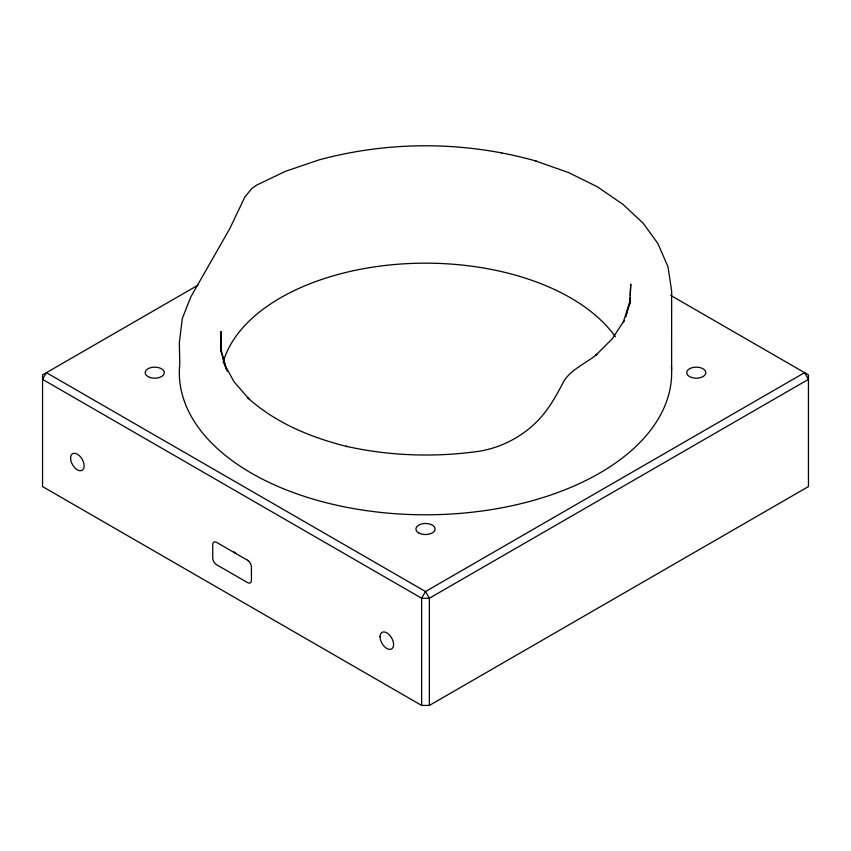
<?xml version="1.0" encoding="UTF-8"?>
<svg xmlns="http://www.w3.org/2000/svg" width="851" height="851" viewBox="0 0 851 851"><rect width="100%" height="100%" fill="white"/><g stroke="black" fill="none" stroke-linecap="round" stroke-linejoin="round"><path stroke-width="1.28" d="M671.62 369.802L671.662 291.095L668.014 266.831L657.844 243.482L643.165 223.249L623.23 204.57L597.306 186.763L568.638 172.604L535.481 160.924M630.027 304.03L630.187 297.69M630.293 295.212L630.761 284.043L629.687 303.403L625.719 316.71M625.719 316.508L630.027 301.414L623.177 322.412L624.23 320.423L612.39 338.666L595.562 355.537L596.998 354.261C586.243 363.281 571.968 368.749 564.022 380.822C556.745 394.96 549.065 409.044 537.906 420.564C522.057 436.903 501.005 447.807 478.517 451.349C434.574 457.498 389.652 456.008 346.314 446.339L347.165 446.552C310.945 437.552 275.288 422.883 247.386 397.491L248.875 398.821L234.046 381.78L224.121 363.6L226.366 369.047M198.049 285.128L42.55 374.897L42.55 486.57L421.628 705.426L429.372 705.426L808.45 486.57L808.45 374.897L670.599 295.318M536.524 161.179C465.901 141.085 389.928 140.649 319.072 159.892L285.638 171.253L256.566 185.135L251.811 188.539L244.854 197.006L229.855 228.494L190.805 296.935L182.327 318.402L179.338 342.676L179.784 364.09A246.173 142.128 0 0 0 423.841 514.791A246.173 142.128 0 0 0 671.396 366.004M501.016 152.584L501.728 152.765M248.566 560.841L216.622 542.395A5.468 3.159 60 0 0 212.75 544.629L212.75 558.033A5.468 3.159 60 0 0 216.622 564.734L247.567 582.595A5.468 3.159 60 0 0 251.428 580.361L251.428 566.968A5.468 3.159 60 0 0 247.567 560.266M221.622 353.559L227.153 371.217M222.664 357.143L225.185 365.622L220.43 346.857M220.909 350.123L221.228 352.303L221.037 331.805L221.069 351.41M221.037 331.805L221.09 351.537M429.372 705.426L429.372 598.232L425.5 591.53L46.422 372.664L42.55 379.365L421.628 598.232L429.372 598.232L808.45 379.365L804.578 372.664L425.5 591.53L421.628 598.232L421.628 705.426M223.1 362.313A205.144 118.438 0 0 1 402.534 263.906A205.144 118.438 0 0 1 615.401 336.805M235.961 553.565A5.468 3.159 60 0 1 234.025 551.852M149.936 377.45A9.574 5.532 0 0 0 164.296 372.664A9.574 5.532 0 0 0 149.936 367.887A9.574 5.532 0 0 0 149.936 377.45M418.735 532.907A9.574 5.532 0 0 0 434.744 530.428A9.574 5.532 0 0 0 423.021 523.663A9.574 5.532 0 0 0 418.735 532.907M691.491 377.45A9.574 5.532 0 0 0 705.841 372.664A9.574 5.532 0 0 0 691.491 367.887A9.574 5.532 0 0 0 691.491 377.45M70.59 458.093A9.574 5.532 60 0 0 80.749 470.72A9.574 5.532 60 0 0 80.749 457.189A9.574 5.532 60 0 0 70.59 458.093M380.046 636.75A9.574 5.532 60 0 0 390.205 649.387A9.574 5.532 60 0 0 390.205 635.846A9.574 5.532 60 0 0 380.046 636.75"/></g></svg>
